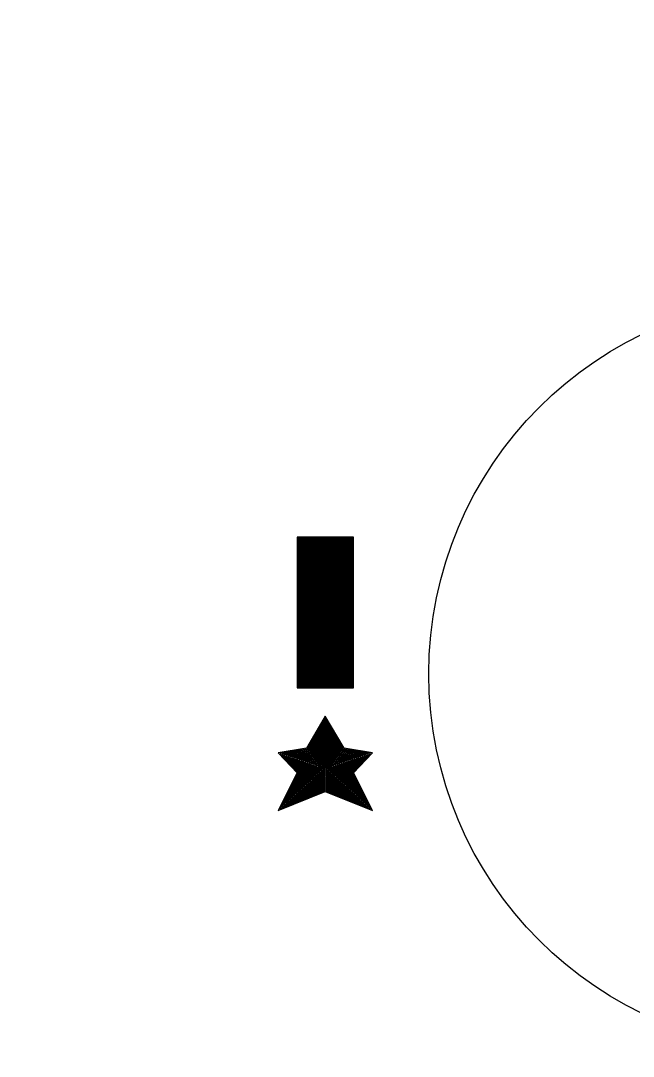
# Model space of a CAD drawing. Header units: millimetres. Extents: x 1127 to 14330, y -137 to 7568.
# Drawn here: x 10532.626 to 10534.252, y 4301.696 to 4304.444 of the extents above; entities that cross this region are included whole.
import ezdxf

# ---------------------------------------------------------------- set-up
doc = ezdxf.new("R2010")
doc.units = ezdxf.units.MM
doc.header["$LTSCALE"] = 0.01
doc.layers.add('0.05', color=8, linetype='Continuous', lineweight=5)

msp = doc.modelspace()

# ---------------------------------------------------------------- hatches: boundary and pattern name
at = {"layer": '0.05'}
h = msp.add_hatch(dxfattribs=at)
h.set_pattern_fill('_USER,_O', color=256, scale=20, double=1, pattern_type=0)
h.set_pattern_definition([(360, (10299.86, 4150.948), (5e-15, 20), []), (90, (10299.86, 4150.948), (-20, 6e-15), [])])
h.paths.add_polyline_path([(10642.3592, 4327.9484), (10608.6092, 4327.9484), (10564.7376, 4327.9484), (10564.7376, 4297.9484), (10544.4361, 4297.9484), (10544.4361, 4158.4484), (10597.3592, 4158.4484), (10597.3592, 4150.9484), (10637.3592, 4150.9484), (10637.3592, 4158.4484), (10642.3592, 4158.4484)])
edge = h.paths.add_edge_path(flags=16)
edge.add_arc((10571.2332, 4287.9757), 0.25, 165.0499, 259.9483, ccw=False)
edge.add_line((10570.9916, 4288.0402), (10571.0561, 4288.2817))
edge.add_line((10571.0561, 4288.2817), (10571.0561, 4288.5001))
edge.add_arc((10571.4548, 4290.4578), 1.9979, 178.1396, 258.4906, ccw=False)
edge.add_line((10569.4579, 4290.5227), (10569.9579, 4290.5227))
edge.add_line((10569.9579, 4290.5227), (10569.9579, 4291.0227))
edge.add_line((10569.9579, 4291.0227), (10569.4579, 4291.0227))
edge.add_line((10569.4579, 4291.0227), (10569.4579, 4324.0227))
edge.add_arc((10569.9579, 4324.0227), 0.5, 90, 180, ccw=False)
edge.add_line((10569.9579, 4324.5227), (10571.9579, 4324.5227))
edge.add_line((10571.9579, 4324.5227), (10571.9579, 4325.5227))
edge.add_arc((10572.9579, 4325.5227), 1, 90, 180, ccw=False)
edge.add_line((10572.9579, 4326.5227), (10600.9579, 4326.5227))
edge.add_arc((10600.9579, 4325.5227), 1, 0, 90, ccw=False)
edge.add_line((10601.9579, 4325.5227), (10601.9579, 4324.5227))
edge.add_line((10601.9579, 4324.5227), (10603.9579, 4324.5227))
edge.add_arc((10603.9579, 4324.0227), 0.5, 0, 90, ccw=False)
edge.add_line((10604.4579, 4324.0227), (10604.4579, 4291.0227))
edge.add_line((10604.4579, 4291.0227), (10603.9579, 4291.0227))
edge.add_line((10603.9579, 4291.0227), (10603.9579, 4290.5227))
edge.add_line((10603.9579, 4290.5227), (10604.4579, 4290.5227))
edge.add_arc((10602.4611, 4290.4578), 1.9979, -78.4906, 1.8604, ccw=False)
edge.add_line((10602.8597, 4288.5001), (10602.8597, 4288.2817))
edge.add_line((10602.8597, 4288.2817), (10602.9915, 4287.7881))
edge.add_arc((10586.9579, 4359.7127), 73.69, 257.644161, 282.567018, ccw=False)
h.paths.add_polyline_path([(10577.3592, 4161.4484), (10617.3592, 4161.4484), (10617.3592, 4159.9484), (10577.3592, 4159.9484)], flags=16)
edge = h.paths.add_edge_path(flags=16)
edge.add_line((10608.6055, 4290.9041), (10608.6626, 4291.1181))
edge.add_line((10608.6626, 4291.1181), (10608.6626, 4291.3115))
edge.add_arc((10609.0157, 4293.0455), 1.7696, 178.1396, 258.4906, ccw=False)
edge.add_line((10607.2471, 4293.1029), (10607.6899, 4293.1029))
edge.add_line((10607.6899, 4293.1029), (10607.6899, 4293.5458))
edge.add_line((10607.6899, 4293.5458), (10607.2471, 4293.5458))
edge.add_line((10607.2471, 4293.5458), (10607.2471, 4322.7743))
edge.add_arc((10607.6899, 4322.7743), 0.4429, 90, 180, ccw=False)
edge.add_line((10607.6899, 4323.2172), (10609.4613, 4323.2172))
edge.add_line((10609.4613, 4323.2172), (10609.4613, 4324.1029))
edge.add_arc((10610.3471, 4324.1029), 0.8857, 90, 180, ccw=False)
edge.add_line((10610.3471, 4324.9886), (10635.1471, 4324.9886))
edge.add_arc((10635.1471, 4324.1029), 0.8857, 0, 90, ccw=False)
edge.add_line((10636.0328, 4324.1029), (10636.0328, 4323.2172))
edge.add_line((10636.0328, 4323.2172), (10637.8042, 4323.2172))
edge.add_arc((10637.8042, 4322.7743), 0.4429, 0, 90, ccw=False)
edge.add_line((10638.2471, 4322.7743), (10638.2471, 4293.5458))
edge.add_line((10638.2471, 4293.5458), (10637.8042, 4293.5458))
edge.add_line((10637.8042, 4293.5458), (10637.8042, 4293.1029))
edge.add_line((10637.8042, 4293.1029), (10638.2471, 4293.1029))
edge.add_arc((10636.4784, 4293.0455), 1.7696, -78.4906, 1.8604, ccw=False)
edge.add_line((10636.8315, 4291.3115), (10636.8315, 4291.1181))
edge.add_line((10636.8315, 4291.1181), (10636.9482, 4290.6809))
edge.add_arc((10622.7471, 4354.3855), 65.2683, 257.644161, 282.567018, ccw=False)
edge.add_arc((10608.8194, 4290.847), 0.2214, 165.0499, 259.9483, ccw=False)
edge = h.paths.add_edge_path()
edge.add_line((10544.4361, 4297.9484), (10424.8592, 4297.9484))
edge.add_line((10424.8592, 4297.9484), (10424.8592, 4250.0703))
edge.add_line((10424.8592, 4250.0703), (10424.8592, 4215.0703))
edge.add_line((10424.8592, 4215.0703), (10424.8592, 4188.4484))
edge.add_line((10424.8592, 4188.4484), (10514.4361, 4188.4484))
edge.add_line((10514.4361, 4188.4484), (10519.4361, 4188.4484))
edge.add_arc((10519.4361, 4163.4484), 25, 0, 90, ccw=False)
edge.add_line((10544.4361, 4163.4484), (10544.4361, 4297.9484))
edge = h.paths.add_edge_path()
edge.add_line((10424.8592, 4250.0703), (10417.3592, 4250.0703))
edge.add_line((10417.3592, 4250.0703), (10417.3592, 4255.0703))
edge.add_line((10417.3592, 4255.0703), (10413.4086, 4255.0703))
edge.add_line((10413.4086, 4255.0703), (10383.4086, 4255.0703))
edge.add_line((10383.4086, 4255.0703), (10299.8592, 4255.0703))
edge.add_line((10299.8592, 4255.0703), (10299.8592, 4158.4484))
edge.add_line((10299.8592, 4158.4484), (10324.8592, 4158.4484))
edge.add_line((10324.8592, 4158.4484), (10324.8592, 4164.0577))
edge.add_line((10324.8592, 4164.0577), (10324.8592, 4171.8234))
edge.add_line((10324.8592, 4171.8234), (10301.5199, 4171.8234))
edge.add_line((10301.5199, 4171.8234), (10301.5199, 4204.3234))
edge.add_line((10301.5199, 4204.3234), (10324.8592, 4204.3234))
edge.add_line((10324.8592, 4204.3234), (10324.8592, 4229.6969))
edge.add_line((10324.8592, 4229.6969), (10348.006, 4229.6969))
edge.add_line((10348.006, 4229.6969), (10348.006, 4252.2042))
edge.add_arc((10349.006, 4252.2042), 1, 90, 180, ccw=False)
edge.add_line((10349.006, 4253.2042), (10378.006, 4253.2042))
edge.add_arc((10378.006, 4252.2042), 1, 0, 90, ccw=False)
edge.add_line((10379.006, 4252.2042), (10379.006, 4222.032))
edge.add_arc((10378.006, 4222.032), 1, -79.5354, 0, ccw=False)
edge.add_arc((10363.506, 4300.5375), 80.8333, 259.535377, 280.464623, ccw=False)
edge.add_arc((10349.006, 4222.032), 1, 180, 259.5354, ccw=False)
edge.add_line((10348.006, 4222.032), (10348.006, 4229.6969))
edge.add_line((10348.006, 4229.6969), (10324.8592, 4229.6969))
edge.add_line((10324.8592, 4229.6969), (10324.8592, 4204.3234))
edge.add_line((10324.8592, 4204.3234), (10327.1449, 4204.3234))
edge.add_arc((10327.1449, 4202.4484), 1.875, 0, 90, ccw=False)
edge.add_line((10329.0199, 4202.4484), (10329.0199, 4173.6984))
edge.add_arc((10327.1449, 4173.6984), 1.875, -90, 0, ccw=False)
edge.add_line((10327.1449, 4171.8234), (10324.8592, 4171.8234))
edge.add_line((10324.8592, 4171.8234), (10324.8592, 4158.4484))
edge.add_line((10324.8592, 4158.4484), (10372.3592, 4158.4484))
edge.add_line((10372.3592, 4158.4484), (10372.3592, 4150.4484))
edge.add_line((10372.3592, 4150.4484), (10412.3592, 4150.4484))
edge.add_line((10412.3592, 4150.4484), (10412.3592, 4158.4484))
edge.add_line((10412.3592, 4158.4484), (10417.3592, 4158.4484))
edge.add_line((10417.3592, 4158.4484), (10417.3592, 4215.0703))
edge.add_line((10417.3592, 4215.0703), (10424.8592, 4215.0703))
edge.add_line((10424.8592, 4215.0703), (10424.8592, 4250.0703))
h.paths.add_polyline_path([(10414.3592, 4232.5703), (10415.8592, 4232.5703), (10415.8592, 4197.5703), (10414.3592, 4197.5703)], flags=16)
h.paths.add_polyline_path([(10392.3592, 4161.4484), (10392.3592, 4159.9484), (10352.3592, 4159.9484), (10352.3592, 4161.4484)], flags=16)
edge = h.paths.add_edge_path()
edge.add_arc((10411.9086, 4264.0328), 28.5375, 90, 182.9376)
edge.add_line((10383.4086, 4262.5703), (10383.4086, 4255.0703))
edge.add_line((10383.4086, 4255.0703), (10413.4086, 4255.0703))
edge.add_line((10413.4086, 4255.0703), (10413.4086, 4256.0703))
edge.add_line((10413.4086, 4256.0703), (10413.4086, 4262.5703))
edge.add_line((10413.4086, 4262.5703), (10411.9086, 4262.5703))
edge.add_line((10411.9086, 4262.5703), (10411.9086, 4292.5703))
edge = h.paths.add_edge_path()
edge.add_line((10411.9086, 4292.5703), (10413.4086, 4292.5703))
edge.add_line((10413.4086, 4292.5703), (10413.4086, 4262.5703))
edge.add_line((10413.4086, 4262.5703), (10417.3592, 4262.5703))
edge.add_line((10417.3592, 4262.5703), (10417.3592, 4327.9484))
edge.add_line((10417.3592, 4327.9484), (10407.6092, 4327.9484))
edge.add_line((10407.6092, 4327.9484), (10407.6092, 4305.4484))
edge.add_line((10407.6092, 4305.4484), (10387.6092, 4305.4484))
edge.add_line((10387.6092, 4305.4484), (10387.6092, 4327.9484))
edge.add_line((10387.6092, 4327.9484), (10377.8983, 4327.9484))
edge.add_line((10377.8983, 4327.9484), (10377.8983, 4323.4361))
edge.add_line((10377.8983, 4323.4361), (10377.9123, 4323.2407))
edge.add_line((10377.9123, 4323.2407), (10378.0016, 4323.2407))
edge.add_line((10378.0016, 4323.2407), (10378.0016, 4321.9877))
edge.add_line((10378.0016, 4321.9877), (10377.8983, 4304.051))
edge.add_line((10377.8983, 4304.051), (10377.8611, 4303.0818))
edge.add_line((10377.8611, 4303.0818), (10377.712, 4302.1872))
edge.add_line((10377.712, 4302.1872), (10377.4883, 4301.2927))
edge.add_line((10377.4883, 4301.2927), (10376.9211, 4299.843))
edge.add_line((10376.9211, 4299.843), (10376.2955, 4298.8326))
edge.add_line((10376.2955, 4298.8326), (10375.7737, 4298.1244))
edge.add_line((10375.7737, 4298.1244), (10375.1773, 4297.4534))
edge.add_line((10375.1773, 4297.4534), (10374.5064, 4296.857))
edge.add_line((10374.5064, 4296.857), (10373.7982, 4296.3352))
edge.add_line((10373.7982, 4296.3352), (10373.0154, 4295.8506))
edge.add_line((10373.0154, 4295.8506), (10372.1954, 4295.4779))
edge.add_line((10372.1954, 4295.4779), (10371.3381, 4295.1424))
edge.add_line((10371.3381, 4295.1424), (10370.4405, 4294.8588))
edge.add_line((10370.4405, 4294.8588), (10369.6389, 4294.7348))
edge.add_line((10369.6389, 4294.7348), (10368.8953, 4294.7323))
edge.add_line((10368.8953, 4294.7323), (10368.1517, 4294.7348))
edge.add_line((10368.1517, 4294.7348), (10367.3502, 4294.8588))
edge.add_line((10367.3502, 4294.8588), (10366.4526, 4295.1424))
edge.add_line((10366.4526, 4295.1424), (10365.0029, 4295.7097))
edge.add_line((10365.0029, 4295.7097), (10363.9925, 4296.3352))
edge.add_line((10363.9925, 4296.3352), (10363.2842, 4296.857))
edge.add_line((10363.2842, 4296.857), (10362.6133, 4297.4534))
edge.add_line((10362.6133, 4297.4534), (10362.0169, 4298.1244))
edge.add_line((10362.0169, 4298.1244), (10361.4951, 4298.8326))
edge.add_line((10361.4951, 4298.8326), (10361.0105, 4299.6153))
edge.add_line((10361.0105, 4299.6153), (10360.6378, 4300.4354))
edge.add_line((10360.6378, 4300.4354), (10360.3023, 4301.2927))
edge.add_line((10360.3023, 4301.2927), (10360.0787, 4302.1872))
edge.add_line((10360.0787, 4302.1872), (10359.9296, 4303.0818))
edge.add_line((10359.9296, 4303.0818), (10359.8923, 4304.051))
edge.add_line((10359.8923, 4304.051), (10359.8923, 4327.9484))
edge.add_line((10359.8923, 4327.9484), (10346.3592, 4327.9484))
edge.add_line((10346.3592, 4327.9484), (10346.3592, 4262.5703))
edge.add_line((10346.3592, 4262.5703), (10347.3592, 4262.5703))
edge.add_line((10347.3592, 4262.5703), (10383.4086, 4262.5703))
edge.add_arc((10411.9086, 4264.0328), 28.5375, 90, 182.9376, ccw=False)
edge = h.paths.add_edge_path()
edge.add_line((10344.8592, 4327.9484), (10323.3592, 4327.9484))
edge.add_line((10323.3592, 4327.9484), (10323.3592, 4327.4484))
edge.add_line((10323.3592, 4327.4484), (10323.2141, 4320.1208))
edge.add_arc((10322.3592, 4315.4484), 4.75, -260.9153, 79.6315, ccw=False)
edge.add_line((10321.6092, 4320.1388), (10321.6092, 4327.4484))
edge.add_line((10321.6092, 4327.4484), (10321.3592, 4327.4484))
edge.add_line((10321.3592, 4327.4484), (10299.8592, 4327.9484))
edge.add_line((10299.8592, 4327.9484), (10299.8592, 4262.5703))
edge.add_line((10299.8592, 4262.5703), (10344.8592, 4262.5703))
edge.add_line((10344.8592, 4262.5703), (10344.8592, 4327.9484))

# ---------------------------------------------------------------- linework, layer by layer
at = {"layer": '0.05', "lineweight": 25}
for p, q in [((10533.3594, 4303.0738), (10533.3594, 4302.6738)), ((10533.5094, 4303.0738), (10533.3594, 4303.0738)), ((10533.3594, 4303.0738), (10533.3594, 4302.6738)), ((10533.5094, 4303.0738), (10533.3594, 4303.0738)), ((10533.3619, 4303.0713), (10533.3619, 4302.6763)), ((10533.5069, 4303.0713), (10533.3619, 4303.0713)), ((10533.3619, 4303.0713), (10533.3619, 4302.6763)), ((10533.5069, 4303.0713), (10533.3619, 4303.0713)), ((10533.3644, 4303.0688), (10533.3644, 4302.6788)), ((10533.5044, 4303.0688), (10533.3644, 4303.0688)), ((10533.3644, 4303.0688), (10533.3644, 4302.6788)), ((10533.5044, 4303.0688), (10533.3644, 4303.0688)), ((10533.3669, 4303.0663), (10533.3669, 4302.6813)), ((10533.5019, 4303.0663), (10533.3669, 4303.0663)), ((10533.3669, 4303.0663), (10533.3669, 4302.6813)), ((10533.5019, 4303.0663), (10533.3669, 4303.0663)), ((10533.3694, 4303.0638), (10533.3694, 4302.6838)), ((10533.4994, 4303.0638), (10533.3694, 4303.0638)), ((10533.3694, 4303.0638), (10533.3694, 4302.6838)), ((10533.4994, 4303.0638), (10533.3694, 4303.0638)), ((10533.3719, 4303.0613), (10533.3719, 4302.6863)), ((10533.4969, 4303.0613), (10533.3719, 4303.0613)), ((10533.3719, 4303.0613), (10533.3719, 4302.6863)), ((10533.4969, 4303.0613), (10533.3719, 4303.0613)), ((10533.3744, 4303.0588), (10533.3744, 4302.6888)), ((10533.4944, 4303.0588), (10533.3744, 4303.0588)), ((10533.3744, 4303.0588), (10533.3744, 4302.6888)), ((10533.4944, 4303.0588), (10533.3744, 4303.0588)), ((10533.3769, 4303.0563), (10533.3769, 4302.6913)), ((10533.4919, 4303.0563), (10533.3769, 4303.0563)), ((10533.3769, 4303.0563), (10533.3769, 4302.6913)), ((10533.4919, 4303.0563), (10533.3769, 4303.0563)), ((10533.3794, 4303.0538), (10533.3794, 4302.6938)), ((10533.4894, 4303.0538), (10533.3794, 4303.0538)), ((10533.3794, 4303.0538), (10533.3794, 4302.6938)), ((10533.4894, 4303.0538), (10533.3794, 4303.0538)), ((10533.3819, 4303.0513), (10533.3819, 4302.6963)), ((10533.4869, 4303.0513), (10533.3819, 4303.0513)), ((10533.3819, 4303.0513), (10533.3819, 4302.6963)), ((10533.4869, 4303.0513), (10533.3819, 4303.0513)), ((10533.3844, 4303.0488), (10533.3844, 4302.6988)), ((10533.4844, 4303.0488), (10533.3844, 4303.0488)), ((10533.3844, 4303.0488), (10533.3844, 4302.6988)), ((10533.4844, 4303.0488), (10533.3844, 4303.0488)), ((10533.4844, 4302.6988), (10533.4844, 4303.0488)), ((10533.4844, 4302.6988), (10533.4844, 4303.0488)), ((10533.4869, 4302.6963), (10533.4869, 4303.0513)), ((10533.4869, 4302.6963), (10533.4869, 4303.0513)), ((10533.4894, 4302.6938), (10533.4894, 4303.0538)), ((10533.4894, 4302.6938), (10533.4894, 4303.0538)), ((10533.4919, 4302.6913), (10533.4919, 4303.0563)), ((10533.4919, 4302.6913), (10533.4919, 4303.0563)), ((10533.4944, 4302.6888), (10533.4944, 4303.0588)), ((10533.4944, 4302.6888), (10533.4944, 4303.0588)), ((10533.4969, 4302.6863), (10533.4969, 4303.0613)), ((10533.4969, 4302.6863), (10533.4969, 4303.0613)), ((10533.4994, 4302.6838), (10533.4994, 4303.0638)), ((10533.4994, 4302.6838), (10533.4994, 4303.0638)), ((10533.5019, 4302.6813), (10533.5019, 4303.0663)), ((10533.5019, 4302.6813), (10533.5019, 4303.0663)), ((10533.5044, 4302.6788), (10533.5044, 4303.0688)), ((10533.5044, 4302.6788), (10533.5044, 4303.0688)), ((10533.5069, 4302.6763), (10533.5069, 4303.0713)), ((10533.5069, 4302.6763), (10533.5069, 4303.0713)), ((10533.5094, 4302.6738), (10533.5094, 4303.0738)), ((10533.5094, 4302.6738), (10533.5094, 4303.0738)), ((10533.3869, 4303.0463), (10533.3869, 4302.7013)), ((10533.4819, 4303.0463), (10533.3869, 4303.0463)), ((10533.3869, 4303.0463), (10533.3869, 4302.7013)), ((10533.4819, 4303.0463), (10533.3869, 4303.0463)), ((10533.3894, 4303.0438), (10533.3894, 4302.7038)), ((10533.4794, 4303.0438), (10533.3894, 4303.0438)), ((10533.3894, 4303.0438), (10533.3894, 4302.7038)), ((10533.4794, 4303.0438), (10533.3894, 4303.0438)), ((10533.3919, 4303.0413), (10533.3919, 4302.7063)), ((10533.4769, 4303.0413), (10533.3919, 4303.0413)), ((10533.3919, 4303.0413), (10533.3919, 4302.7063)), ((10533.4769, 4303.0413), (10533.3919, 4303.0413)), ((10533.3944, 4303.0388), (10533.3944, 4302.7088)), ((10533.4744, 4303.0388), (10533.3944, 4303.0388)), ((10533.3944, 4303.0388), (10533.3944, 4302.7088)), ((10533.4744, 4303.0388), (10533.3944, 4303.0388)), ((10533.3969, 4303.0363), (10533.3969, 4302.7113)), ((10533.4719, 4303.0363), (10533.3969, 4303.0363)), ((10533.3969, 4303.0363), (10533.3969, 4302.7113)), ((10533.4719, 4303.0363), (10533.3969, 4303.0363)), ((10533.3994, 4303.0338), (10533.3994, 4302.7138)), ((10533.4694, 4303.0338), (10533.3994, 4303.0338)), ((10533.3994, 4303.0338), (10533.3994, 4302.7138)), ((10533.4694, 4303.0338), (10533.3994, 4303.0338)), ((10533.4019, 4303.0313), (10533.4019, 4302.7163)), ((10533.4669, 4303.0313), (10533.4019, 4303.0313)), ((10533.4019, 4303.0313), (10533.4019, 4302.7163)), ((10533.4669, 4303.0313), (10533.4019, 4303.0313)), ((10533.4044, 4303.0288), (10533.4044, 4302.7188)), ((10533.4644, 4303.0288), (10533.4044, 4303.0288)), ((10533.4044, 4303.0288), (10533.4044, 4302.7188)), ((10533.4644, 4303.0288), (10533.4044, 4303.0288)), ((10533.4069, 4303.0263), (10533.4069, 4302.7213)), ((10533.4619, 4303.0263), (10533.4069, 4303.0263)), ((10533.4069, 4303.0263), (10533.4069, 4302.7213)), ((10533.4619, 4303.0263), (10533.4069, 4303.0263)), ((10533.4094, 4303.0238), (10533.4094, 4302.7238)), ((10533.4594, 4303.0238), (10533.4094, 4303.0238)), ((10533.4094, 4303.0238), (10533.4094, 4302.7238)), ((10533.4594, 4303.0238), (10533.4094, 4303.0238)), ((10533.4119, 4303.0213), (10533.4119, 4302.7263)), ((10533.4569, 4303.0213), (10533.4119, 4303.0213)), ((10533.4119, 4303.0213), (10533.4119, 4302.7263)), ((10533.4569, 4303.0213), (10533.4119, 4303.0213)), ((10533.4569, 4302.7263), (10533.4569, 4303.0213)), ((10533.4569, 4302.7263), (10533.4569, 4303.0213)), ((10533.4594, 4302.7238), (10533.4594, 4303.0238)), ((10533.4594, 4302.7238), (10533.4594, 4303.0238)), ((10533.4619, 4302.7213), (10533.4619, 4303.0263)), ((10533.4619, 4302.7213), (10533.4619, 4303.0263)), ((10533.4644, 4302.7188), (10533.4644, 4303.0288)), ((10533.4644, 4302.7188), (10533.4644, 4303.0288)), ((10533.4669, 4302.7163), (10533.4669, 4303.0313)), ((10533.4669, 4302.7163), (10533.4669, 4303.0313)), ((10533.4694, 4302.7138), (10533.4694, 4303.0338)), ((10533.4694, 4302.7138), (10533.4694, 4303.0338)), ((10533.4719, 4302.7113), (10533.4719, 4303.0363)), ((10533.4719, 4302.7113), (10533.4719, 4303.0363)), ((10533.4744, 4302.7088), (10533.4744, 4303.0388)), ((10533.4744, 4302.7088), (10533.4744, 4303.0388)), ((10533.4769, 4302.7063), (10533.4769, 4303.0413)), ((10533.4769, 4302.7063), (10533.4769, 4303.0413)), ((10533.4794, 4302.7038), (10533.4794, 4303.0438)), ((10533.4794, 4302.7038), (10533.4794, 4303.0438)), ((10533.4819, 4302.7013), (10533.4819, 4303.0463)), ((10533.4819, 4302.7013), (10533.4819, 4303.0463)), ((10533.4144, 4303.0188), (10533.4144, 4302.7288)), ((10533.4544, 4303.0188), (10533.4144, 4303.0188)), ((10533.4144, 4303.0188), (10533.4144, 4302.7288)), ((10533.4544, 4303.0188), (10533.4144, 4303.0188)), ((10533.4169, 4303.0163), (10533.4169, 4302.7313)), ((10533.4519, 4303.0163), (10533.4169, 4303.0163)), ((10533.4169, 4303.0163), (10533.4169, 4302.7313)), ((10533.4519, 4303.0163), (10533.4169, 4303.0163)), ((10533.4194, 4303.0138), (10533.4194, 4302.7338)), ((10533.4494, 4303.0138), (10533.4194, 4303.0138)), ((10533.4194, 4303.0138), (10533.4194, 4302.7338)), ((10533.4494, 4303.0138), (10533.4194, 4303.0138)), ((10533.4219, 4303.0113), (10533.4219, 4302.7363)), ((10533.4469, 4303.0113), (10533.4219, 4303.0113)), ((10533.4219, 4303.0113), (10533.4219, 4302.7363)), ((10533.4469, 4303.0113), (10533.4219, 4303.0113)), ((10533.4244, 4303.0088), (10533.4244, 4302.7388)), ((10533.4444, 4303.0088), (10533.4244, 4303.0088)), ((10533.4244, 4303.0088), (10533.4244, 4302.7388)), ((10533.4444, 4303.0088), (10533.4244, 4303.0088)), ((10533.4269, 4303.0063), (10533.4269, 4302.7413)), ((10533.4419, 4303.0063), (10533.4269, 4303.0063)), ((10533.4269, 4303.0063), (10533.4269, 4302.7413)), ((10533.4419, 4303.0063), (10533.4269, 4303.0063)), ((10533.4294, 4303.0038), (10533.4294, 4302.7438)), ((10533.4394, 4303.0038), (10533.4294, 4303.0038)), ((10533.4294, 4303.0038), (10533.4294, 4302.7438)), ((10533.4394, 4303.0038), (10533.4294, 4303.0038)), ((10533.4319, 4303.0013), (10533.4319, 4302.7463)), ((10533.4369, 4303.0013), (10533.4319, 4303.0013)), ((10533.4319, 4303.0013), (10533.4319, 4302.7463)), ((10533.4369, 4303.0013), (10533.4319, 4303.0013)), ((10533.4344, 4302.9988), (10533.4344, 4302.7488)), ((10533.4344, 4302.9988), (10533.4344, 4302.7488)), ((10533.4369, 4302.7463), (10533.4369, 4303.0013)), ((10533.4369, 4302.7463), (10533.4369, 4303.0013)), ((10533.4394, 4302.7438), (10533.4394, 4303.0038)), ((10533.4394, 4302.7438), (10533.4394, 4303.0038)), ((10533.4419, 4302.7413), (10533.4419, 4303.0063)), ((10533.4419, 4302.7413), (10533.4419, 4303.0063)), ((10533.4444, 4302.7388), (10533.4444, 4303.0088)), ((10533.4444, 4302.7388), (10533.4444, 4303.0088)), ((10533.4469, 4302.7363), (10533.4469, 4303.0113)), ((10533.4469, 4302.7363), (10533.4469, 4303.0113)), ((10533.4494, 4302.7338), (10533.4494, 4303.0138)), ((10533.4494, 4302.7338), (10533.4494, 4303.0138)), ((10533.4519, 4302.7313), (10533.4519, 4303.0163)), ((10533.4519, 4302.7313), (10533.4519, 4303.0163)), ((10533.4544, 4302.7288), (10533.4544, 4303.0188)), ((10533.4544, 4302.7288), (10533.4544, 4303.0188)), ((10533.4319, 4302.7463), (10533.4369, 4302.7463)), ((10533.4319, 4302.7463), (10533.4369, 4302.7463)), ((10533.4044, 4302.7188), (10533.4644, 4302.7188)), ((10533.4044, 4302.7188), (10533.4644, 4302.7188)), ((10533.4069, 4302.7213), (10533.4619, 4302.7213)), ((10533.4069, 4302.7213), (10533.4619, 4302.7213)), ((10533.4094, 4302.7238), (10533.4594, 4302.7238)), ((10533.4094, 4302.7238), (10533.4594, 4302.7238)), ((10533.4119, 4302.7263), (10533.4569, 4302.7263)), ((10533.4119, 4302.7263), (10533.4569, 4302.7263)), ((10533.4144, 4302.7288), (10533.4544, 4302.7288)), ((10533.4144, 4302.7288), (10533.4544, 4302.7288)), ((10533.4169, 4302.7313), (10533.4519, 4302.7313)), ((10533.4169, 4302.7313), (10533.4519, 4302.7313)), ((10533.4194, 4302.7338), (10533.4494, 4302.7338)), ((10533.4194, 4302.7338), (10533.4494, 4302.7338)), ((10533.4219, 4302.7363), (10533.4469, 4302.7363)), ((10533.4219, 4302.7363), (10533.4469, 4302.7363)), ((10533.4244, 4302.7388), (10533.4444, 4302.7388)), ((10533.4244, 4302.7388), (10533.4444, 4302.7388)), ((10533.4269, 4302.7413), (10533.4419, 4302.7413)), ((10533.4269, 4302.7413), (10533.4419, 4302.7413)), ((10533.4294, 4302.7438), (10533.4394, 4302.7438)), ((10533.4294, 4302.7438), (10533.4394, 4302.7438)), ((10533.3769, 4302.6913), (10533.4919, 4302.6913)), ((10533.3769, 4302.6913), (10533.4919, 4302.6913)), ((10533.3794, 4302.6938), (10533.4894, 4302.6938)), ((10533.3794, 4302.6938), (10533.4894, 4302.6938)), ((10533.3819, 4302.6963), (10533.4869, 4302.6963)), ((10533.3819, 4302.6963), (10533.4869, 4302.6963)), ((10533.3844, 4302.6988), (10533.4844, 4302.6988)), ((10533.3844, 4302.6988), (10533.4844, 4302.6988)), ((10533.3869, 4302.7013), (10533.4819, 4302.7013)), ((10533.3869, 4302.7013), (10533.4819, 4302.7013)), ((10533.3894, 4302.7038), (10533.4794, 4302.7038)), ((10533.3894, 4302.7038), (10533.4794, 4302.7038)), ((10533.3919, 4302.7063), (10533.4769, 4302.7063)), ((10533.3919, 4302.7063), (10533.4769, 4302.7063)), ((10533.3944, 4302.7088), (10533.4744, 4302.7088)), ((10533.3944, 4302.7088), (10533.4744, 4302.7088)), ((10533.3969, 4302.7113), (10533.4719, 4302.7113)), ((10533.3969, 4302.7113), (10533.4719, 4302.7113)), ((10533.3994, 4302.7138), (10533.4694, 4302.7138)), ((10533.3994, 4302.7138), (10533.4694, 4302.7138)), ((10533.4019, 4302.7163), (10533.4669, 4302.7163)), ((10533.4019, 4302.7163), (10533.4669, 4302.7163)), ((10533.3594, 4302.6738), (10533.5094, 4302.6738)), ((10533.3594, 4302.6738), (10533.5094, 4302.6738)), ((10533.3619, 4302.6763), (10533.5069, 4302.6763)), ((10533.3619, 4302.6763), (10533.5069, 4302.6763)), ((10533.3644, 4302.6788), (10533.5044, 4302.6788)), ((10533.3644, 4302.6788), (10533.5044, 4302.6788)), ((10533.3669, 4302.6813), (10533.5019, 4302.6813)), ((10533.3669, 4302.6813), (10533.5019, 4302.6813)), ((10533.3694, 4302.6838), (10533.4994, 4302.6838)), ((10533.3694, 4302.6838), (10533.4994, 4302.6838)), ((10533.3719, 4302.6863), (10533.4969, 4302.6863)), ((10533.3719, 4302.6863), (10533.4969, 4302.6863)), ((10533.3744, 4302.6888), (10533.4944, 4302.6888)), ((10533.3744, 4302.6888), (10533.4944, 4302.6888)), ((10533.4344, 4302.5988), (10533.3844, 4302.5138)), ((10533.4344, 4302.5988), (10533.3844, 4302.5138)), ((10533.4344, 4302.5939), (10533.3859, 4302.5115)), ((10533.4344, 4302.5939), (10533.3859, 4302.5115)), ((10533.4344, 4302.5889), (10533.3875, 4302.5092)), ((10533.4344, 4302.5889), (10533.3875, 4302.5092)), ((10533.4344, 4302.584), (10533.389, 4302.507)), ((10533.4344, 4302.584), (10533.389, 4302.507)), ((10533.4844, 4302.5138), (10533.4344, 4302.5988)), ((10533.4844, 4302.5138), (10533.4344, 4302.5988)), ((10533.4828, 4302.5115), (10533.4344, 4302.5939)), ((10533.4828, 4302.5115), (10533.4344, 4302.5939)), ((10533.4812, 4302.5092), (10533.4344, 4302.5889)), ((10533.4812, 4302.5092), (10533.4344, 4302.5889)), ((10533.4797, 4302.507), (10533.4344, 4302.584)), ((10533.4797, 4302.507), (10533.4344, 4302.584)), ((10533.4344, 4302.5791), (10533.3906, 4302.5047)), ((10533.4344, 4302.5791), (10533.3906, 4302.5047)), ((10533.4344, 4302.5742), (10533.3922, 4302.5024)), ((10533.4344, 4302.5742), (10533.3922, 4302.5024)), ((10533.4344, 4302.5692), (10533.3937, 4302.5001)), ((10533.4344, 4302.5692), (10533.3937, 4302.5001)), ((10533.4344, 4302.5643), (10533.3953, 4302.4979)), ((10533.4344, 4302.5643), (10533.3953, 4302.4979)), ((10533.4344, 4302.5594), (10533.3968, 4302.4956)), ((10533.4344, 4302.5594), (10533.3968, 4302.4956)), ((10533.4344, 4302.5544), (10533.3984, 4302.4933)), ((10533.4344, 4302.5544), (10533.3984, 4302.4933)), ((10533.4781, 4302.5047), (10533.4344, 4302.5791)), ((10533.4781, 4302.5047), (10533.4344, 4302.5791)), ((10533.4766, 4302.5024), (10533.4344, 4302.5742)), ((10533.4766, 4302.5024), (10533.4344, 4302.5742)), ((10533.475, 4302.5001), (10533.4344, 4302.5692)), ((10533.475, 4302.5001), (10533.4344, 4302.5692)), ((10533.4734, 4302.4979), (10533.4344, 4302.5643)), ((10533.4734, 4302.4979), (10533.4344, 4302.5643)), ((10533.4719, 4302.4956), (10533.4344, 4302.5594)), ((10533.4719, 4302.4956), (10533.4344, 4302.5594)), ((10533.4703, 4302.4933), (10533.4344, 4302.5544)), ((10533.4703, 4302.4933), (10533.4344, 4302.5544)), ((10533.4344, 4302.5495), (10533.4, 4302.491)), ((10533.4344, 4302.5495), (10533.4, 4302.491)), ((10533.4344, 4302.5446), (10533.4015, 4302.4887)), ((10533.4344, 4302.5446), (10533.4015, 4302.4887)), ((10533.4344, 4302.5396), (10533.4031, 4302.4865)), ((10533.4344, 4302.5396), (10533.4031, 4302.4865)), ((10533.4344, 4302.5347), (10533.4046, 4302.4842)), ((10533.4344, 4302.5347), (10533.4046, 4302.4842)), ((10533.4344, 4302.5298), (10533.4062, 4302.4819)), ((10533.4344, 4302.5298), (10533.4062, 4302.4819)), ((10533.4688, 4302.491), (10533.4344, 4302.5495)), ((10533.4688, 4302.491), (10533.4344, 4302.5495)), ((10533.4672, 4302.4887), (10533.4344, 4302.5446)), ((10533.4672, 4302.4887), (10533.4344, 4302.5446)), ((10533.4656, 4302.4865), (10533.4344, 4302.5396)), ((10533.4656, 4302.4865), (10533.4344, 4302.5396)), ((10533.4641, 4302.4842), (10533.4344, 4302.5347)), ((10533.4641, 4302.4842), (10533.4344, 4302.5347)), ((10533.4625, 4302.4819), (10533.4344, 4302.5298)), ((10533.4625, 4302.4819), (10533.4344, 4302.5298)), ((10533.3844, 4302.5138), (10533.3094, 4302.5016)), ((10533.3844, 4302.5138), (10533.3094, 4302.5016)), ((10533.3094, 4302.5016), (10533.3594, 4302.4488)), ((10533.3094, 4302.5016), (10533.3594, 4302.4488)), ((10533.3859, 4302.5115), (10533.3144, 4302.4998)), ((10533.3859, 4302.5115), (10533.3144, 4302.4998)), ((10533.3144, 4302.4998), (10533.3624, 4302.4493)), ((10533.3144, 4302.4998), (10533.3624, 4302.4493)), ((10533.3875, 4302.5092), (10533.3195, 4302.4981)), ((10533.3875, 4302.5092), (10533.3195, 4302.4981)), ((10533.389, 4302.507), (10533.3245, 4302.4964)), ((10533.389, 4302.507), (10533.3245, 4302.4964)), ((10533.3906, 4302.5047), (10533.3296, 4302.4947)), ((10533.3906, 4302.5047), (10533.3296, 4302.4947)), ((10533.3922, 4302.5024), (10533.3347, 4302.493)), ((10533.3922, 4302.5024), (10533.3347, 4302.493)), ((10533.3937, 4302.5001), (10533.3397, 4302.4913)), ((10533.3937, 4302.5001), (10533.3397, 4302.4913)), ((10533.4344, 4302.5248), (10533.4078, 4302.4796)), ((10533.4344, 4302.5248), (10533.4078, 4302.4796)), ((10533.4344, 4302.5199), (10533.4093, 4302.4774)), ((10533.4344, 4302.5199), (10533.4093, 4302.4774)), ((10533.4344, 4302.515), (10533.4109, 4302.4751)), ((10533.4344, 4302.515), (10533.4109, 4302.4751)), ((10533.4344, 4302.5101), (10533.4124, 4302.4728)), ((10533.4344, 4302.5101), (10533.4124, 4302.4728)), ((10533.4344, 4302.5051), (10533.414, 4302.4705)), ((10533.4344, 4302.5051), (10533.414, 4302.4705)), ((10533.4344, 4302.5002), (10533.4156, 4302.4682)), ((10533.4344, 4302.5002), (10533.4156, 4302.4682)), ((10533.461, 4302.4796), (10533.4344, 4302.5248)), ((10533.461, 4302.4796), (10533.4344, 4302.5248)), ((10533.4594, 4302.4774), (10533.4344, 4302.5199)), ((10533.4594, 4302.4774), (10533.4344, 4302.5199)), ((10533.4578, 4302.4751), (10533.4344, 4302.515)), ((10533.4578, 4302.4751), (10533.4344, 4302.515)), ((10533.4563, 4302.4728), (10533.4344, 4302.5101)), ((10533.4563, 4302.4728), (10533.4344, 4302.5101)), ((10533.4547, 4302.4705), (10533.4344, 4302.5051)), ((10533.4547, 4302.4705), (10533.4344, 4302.5051)), ((10533.4532, 4302.4682), (10533.4344, 4302.5002)), ((10533.4532, 4302.4682), (10533.4344, 4302.5002)), ((10533.529, 4302.4913), (10533.475, 4302.5001)), ((10533.529, 4302.4913), (10533.475, 4302.5001)), ((10533.534, 4302.493), (10533.4766, 4302.5024)), ((10533.534, 4302.493), (10533.4766, 4302.5024)), ((10533.5391, 4302.4947), (10533.4781, 4302.5047)), ((10533.5391, 4302.4947), (10533.4781, 4302.5047)), ((10533.5442, 4302.4964), (10533.4797, 4302.507)), ((10533.5442, 4302.4964), (10533.4797, 4302.507)), ((10533.5492, 4302.4981), (10533.4812, 4302.5092)), ((10533.5492, 4302.4981), (10533.4812, 4302.5092)), ((10533.5543, 4302.4998), (10533.4828, 4302.5115)), ((10533.5543, 4302.4998), (10533.4828, 4302.5115)), ((10533.5594, 4302.5016), (10533.4844, 4302.5138)), ((10533.5594, 4302.5016), (10533.4844, 4302.5138)), ((10533.5063, 4302.4493), (10533.5543, 4302.4998)), ((10533.5063, 4302.4493), (10533.5543, 4302.4998)), ((10533.5094, 4302.4488), (10533.5594, 4302.5016)), ((10533.5094, 4302.4488), (10533.5594, 4302.5016)), ((10533.3195, 4302.4981), (10533.3654, 4302.4497)), ((10533.3195, 4302.4981), (10533.3654, 4302.4497)), ((10533.3245, 4302.4964), (10533.3684, 4302.4502)), ((10533.3245, 4302.4964), (10533.3684, 4302.4502)), ((10533.3296, 4302.4947), (10533.3714, 4302.4506)), ((10533.3296, 4302.4947), (10533.3714, 4302.4506)), ((10533.3347, 4302.493), (10533.3745, 4302.451)), ((10533.3347, 4302.493), (10533.3745, 4302.451)), ((10533.3397, 4302.4913), (10533.3775, 4302.4515)), ((10533.3397, 4302.4913), (10533.3775, 4302.4515)), ((10533.3953, 4302.4979), (10533.3448, 4302.4896)), ((10533.3953, 4302.4979), (10533.3448, 4302.4896)), ((10533.3448, 4302.4896), (10533.3805, 4302.4519)), ((10533.3448, 4302.4896), (10533.3805, 4302.4519)), ((10533.3968, 4302.4956), (10533.3499, 4302.4879)), ((10533.3968, 4302.4956), (10533.3499, 4302.4879)), ((10533.3499, 4302.4879), (10533.3835, 4302.4524)), ((10533.3499, 4302.4879), (10533.3835, 4302.4524)), ((10533.3984, 4302.4933), (10533.3549, 4302.4862)), ((10533.3984, 4302.4933), (10533.3549, 4302.4862)), ((10533.3549, 4302.4862), (10533.3865, 4302.4528)), ((10533.3549, 4302.4862), (10533.3865, 4302.4528)), ((10533.4, 4302.491), (10533.36, 4302.4845)), ((10533.4, 4302.491), (10533.36, 4302.4845)), ((10533.36, 4302.4845), (10533.3896, 4302.4533)), ((10533.36, 4302.4845), (10533.3896, 4302.4533)), ((10533.4015, 4302.4887), (10533.365, 4302.4828)), ((10533.4015, 4302.4887), (10533.365, 4302.4828)), ((10533.365, 4302.4828), (10533.3926, 4302.4537)), ((10533.365, 4302.4828), (10533.3926, 4302.4537)), ((10533.4031, 4302.4865), (10533.3701, 4302.4811)), ((10533.4031, 4302.4865), (10533.3701, 4302.4811)), ((10533.3701, 4302.4811), (10533.3956, 4302.4542)), ((10533.3701, 4302.4811), (10533.3956, 4302.4542)), ((10533.4046, 4302.4842), (10533.3752, 4302.4794)), ((10533.4046, 4302.4842), (10533.3752, 4302.4794)), ((10533.3752, 4302.4794), (10533.3986, 4302.4546)), ((10533.3752, 4302.4794), (10533.3986, 4302.4546)), ((10533.4062, 4302.4819), (10533.3802, 4302.4777)), ((10533.4062, 4302.4819), (10533.3802, 4302.4777)), ((10533.3802, 4302.4777), (10533.4016, 4302.4551)), ((10533.3802, 4302.4777), (10533.4016, 4302.4551)), ((10533.4078, 4302.4796), (10533.3853, 4302.476)), ((10533.4078, 4302.4796), (10533.3853, 4302.476)), ((10533.3853, 4302.476), (10533.4047, 4302.4555)), ((10533.3853, 4302.476), (10533.4047, 4302.4555)), ((10533.4093, 4302.4774), (10533.3904, 4302.4743)), ((10533.4093, 4302.4774), (10533.3904, 4302.4743)), ((10533.3904, 4302.4743), (10533.4077, 4302.456)), ((10533.3904, 4302.4743), (10533.4077, 4302.456)), ((10533.4109, 4302.4751), (10533.3954, 4302.4725)), ((10533.4109, 4302.4751), (10533.3954, 4302.4725)), ((10533.3954, 4302.4725), (10533.4107, 4302.4564)), ((10533.3954, 4302.4725), (10533.4107, 4302.4564)), ((10533.4124, 4302.4728), (10533.4005, 4302.4708)), ((10533.4124, 4302.4728), (10533.4005, 4302.4708)), ((10533.4005, 4302.4708), (10533.4137, 4302.4569)), ((10533.4005, 4302.4708), (10533.4137, 4302.4569)), ((10533.4344, 4302.4953), (10533.4171, 4302.466)), ((10533.4344, 4302.4953), (10533.4171, 4302.466)), ((10533.4344, 4302.4903), (10533.4187, 4302.4637)), ((10533.4344, 4302.4903), (10533.4187, 4302.4637)), ((10533.4344, 4302.4854), (10533.4235, 4302.467)), ((10533.4344, 4302.4854), (10533.4235, 4302.467)), ((10533.4344, 4302.4805), (10533.4251, 4302.4647)), ((10533.4344, 4302.4805), (10533.4251, 4302.4647)), ((10533.4344, 4302.4755), (10533.43, 4302.4681)), ((10533.4344, 4302.4755), (10533.43, 4302.4681)), ((10533.4516, 4302.466), (10533.4344, 4302.4953)), ((10533.4516, 4302.466), (10533.4344, 4302.4953)), ((10533.45, 4302.4637), (10533.4344, 4302.4903)), ((10533.45, 4302.4637), (10533.4344, 4302.4903)), ((10533.4452, 4302.467), (10533.4344, 4302.4854)), ((10533.4452, 4302.467), (10533.4344, 4302.4854)), ((10533.4436, 4302.4647), (10533.4344, 4302.4805)), ((10533.4436, 4302.4647), (10533.4344, 4302.4805)), ((10533.4388, 4302.4681), (10533.4344, 4302.4755)), ((10533.4388, 4302.4681), (10533.4344, 4302.4755)), ((10533.455, 4302.4569), (10533.4682, 4302.4708)), ((10533.455, 4302.4569), (10533.4682, 4302.4708)), ((10533.4682, 4302.4708), (10533.4563, 4302.4728)), ((10533.4682, 4302.4708), (10533.4563, 4302.4728)), ((10533.4733, 4302.4725), (10533.4578, 4302.4751)), ((10533.4733, 4302.4725), (10533.4578, 4302.4751)), ((10533.458, 4302.4564), (10533.4733, 4302.4725)), ((10533.458, 4302.4564), (10533.4733, 4302.4725)), ((10533.4784, 4302.4743), (10533.4594, 4302.4774)), ((10533.4784, 4302.4743), (10533.4594, 4302.4774)), ((10533.4834, 4302.476), (10533.461, 4302.4796)), ((10533.4834, 4302.476), (10533.461, 4302.4796)), ((10533.461, 4302.456), (10533.4784, 4302.4743)), ((10533.461, 4302.456), (10533.4784, 4302.4743)), ((10533.4885, 4302.4777), (10533.4625, 4302.4819)), ((10533.4885, 4302.4777), (10533.4625, 4302.4819)), ((10533.4936, 4302.4794), (10533.4641, 4302.4842)), ((10533.4936, 4302.4794), (10533.4641, 4302.4842)), ((10533.4641, 4302.4555), (10533.4834, 4302.476)), ((10533.4641, 4302.4555), (10533.4834, 4302.476)), ((10533.4986, 4302.4811), (10533.4656, 4302.4865)), ((10533.4986, 4302.4811), (10533.4656, 4302.4865)), ((10533.4671, 4302.4551), (10533.4885, 4302.4777)), ((10533.4671, 4302.4551), (10533.4885, 4302.4777)), ((10533.5037, 4302.4828), (10533.4672, 4302.4887)), ((10533.5037, 4302.4828), (10533.4672, 4302.4887)), ((10533.5087, 4302.4845), (10533.4688, 4302.491)), ((10533.5087, 4302.4845), (10533.4688, 4302.491)), ((10533.4701, 4302.4546), (10533.4936, 4302.4794)), ((10533.4701, 4302.4546), (10533.4936, 4302.4794)), ((10533.5138, 4302.4862), (10533.4703, 4302.4933)), ((10533.5138, 4302.4862), (10533.4703, 4302.4933)), ((10533.5189, 4302.4879), (10533.4719, 4302.4956)), ((10533.5189, 4302.4879), (10533.4719, 4302.4956)), ((10533.4731, 4302.4542), (10533.4986, 4302.4811)), ((10533.4731, 4302.4542), (10533.4986, 4302.4811)), ((10533.5239, 4302.4896), (10533.4734, 4302.4979)), ((10533.5239, 4302.4896), (10533.4734, 4302.4979)), ((10533.4761, 4302.4537), (10533.5037, 4302.4828)), ((10533.4761, 4302.4537), (10533.5037, 4302.4828)), ((10533.4792, 4302.4533), (10533.5087, 4302.4845)), ((10533.4792, 4302.4533), (10533.5087, 4302.4845)), ((10533.4822, 4302.4528), (10533.5138, 4302.4862)), ((10533.4822, 4302.4528), (10533.5138, 4302.4862)), ((10533.4852, 4302.4524), (10533.5189, 4302.4879)), ((10533.4852, 4302.4524), (10533.5189, 4302.4879)), ((10533.4882, 4302.4519), (10533.5239, 4302.4896)), ((10533.4882, 4302.4519), (10533.5239, 4302.4896)), ((10533.4912, 4302.4515), (10533.529, 4302.4913)), ((10533.4912, 4302.4515), (10533.529, 4302.4913)), ((10533.4943, 4302.451), (10533.534, 4302.493)), ((10533.4943, 4302.451), (10533.534, 4302.493)), ((10533.4973, 4302.4506), (10533.5391, 4302.4947)), ((10533.4973, 4302.4506), (10533.5391, 4302.4947)), ((10533.5003, 4302.4502), (10533.5442, 4302.4964)), ((10533.5003, 4302.4502), (10533.5442, 4302.4964)), ((10533.5033, 4302.4497), (10533.5492, 4302.4981)), ((10533.5033, 4302.4497), (10533.5492, 4302.4981)), ((10533.3594, 4302.4488), (10533.3094, 4302.3488)), ((10533.3594, 4302.4488), (10533.3094, 4302.3488)), ((10533.3624, 4302.4493), (10533.3145, 4302.3536)), ((10533.3624, 4302.4493), (10533.3145, 4302.3536)), ((10533.3654, 4302.4497), (10533.3197, 4302.3583)), ((10533.3654, 4302.4497), (10533.3197, 4302.3583)), ((10533.3684, 4302.4502), (10533.3249, 4302.3631)), ((10533.3684, 4302.4502), (10533.3249, 4302.3631)), ((10533.3714, 4302.4506), (10533.3301, 4302.3679)), ((10533.3714, 4302.4506), (10533.3301, 4302.3679)), ((10533.3745, 4302.451), (10533.3352, 4302.3726)), ((10533.3745, 4302.451), (10533.3352, 4302.3726)), ((10533.3775, 4302.4515), (10533.3404, 4302.3774)), ((10533.3775, 4302.4515), (10533.3404, 4302.3774)), ((10533.3805, 4302.4519), (10533.3456, 4302.3821)), ((10533.3805, 4302.4519), (10533.3456, 4302.3821)), ((10533.3835, 4302.4524), (10533.3508, 4302.3869)), ((10533.3835, 4302.4524), (10533.3508, 4302.3869)), ((10533.3865, 4302.4528), (10533.3559, 4302.3917)), ((10533.3865, 4302.4528), (10533.3559, 4302.3917)), ((10533.3896, 4302.4533), (10533.3611, 4302.3964)), ((10533.3896, 4302.4533), (10533.3611, 4302.3964)), ((10533.3926, 4302.4537), (10533.3663, 4302.4012)), ((10533.3926, 4302.4537), (10533.3663, 4302.4012)), ((10533.3956, 4302.4542), (10533.3715, 4302.406)), ((10533.3956, 4302.4542), (10533.3715, 4302.406)), ((10533.3986, 4302.4546), (10533.3767, 4302.4107)), ((10533.3986, 4302.4546), (10533.3767, 4302.4107)), ((10533.4016, 4302.4551), (10533.3818, 4302.4155)), ((10533.4016, 4302.4551), (10533.3818, 4302.4155)), ((10533.4047, 4302.4555), (10533.387, 4302.4203)), ((10533.4047, 4302.4555), (10533.387, 4302.4203)), ((10533.4077, 4302.456), (10533.3922, 4302.425)), ((10533.4077, 4302.456), (10533.3922, 4302.425)), ((10533.4107, 4302.4564), (10533.3974, 4302.4298)), ((10533.4107, 4302.4564), (10533.3974, 4302.4298)), ((10533.3974, 4302.4298), (10533.4344, 4302.4446)), ((10533.3974, 4302.4298), (10533.4344, 4302.4446)), ((10533.4137, 4302.4569), (10533.4025, 4302.4345)), ((10533.4137, 4302.4569), (10533.4025, 4302.4345)), ((10533.4025, 4302.4345), (10533.4344, 4302.4473)), ((10533.4025, 4302.4345), (10533.4344, 4302.4473)), ((10533.414, 4302.4705), (10533.4055, 4302.4691)), ((10533.414, 4302.4705), (10533.4055, 4302.4691)), ((10533.4055, 4302.4691), (10533.4167, 4302.4573)), ((10533.4055, 4302.4691), (10533.4167, 4302.4573)), ((10533.4167, 4302.4573), (10533.4077, 4302.4393)), ((10533.4167, 4302.4573), (10533.4077, 4302.4393)), ((10533.4077, 4302.4393), (10533.4344, 4302.45)), ((10533.4077, 4302.4393), (10533.4344, 4302.45)), ((10533.4156, 4302.4682), (10533.4106, 4302.4674)), ((10533.4156, 4302.4682), (10533.4106, 4302.4674)), ((10533.4106, 4302.4674), (10533.4197, 4302.4578)), ((10533.4106, 4302.4674), (10533.4197, 4302.4578)), ((10533.4197, 4302.4578), (10533.4129, 4302.4441)), ((10533.4197, 4302.4578), (10533.4129, 4302.4441)), ((10533.4129, 4302.4441), (10533.4344, 4302.4527)), ((10533.4129, 4302.4441), (10533.4344, 4302.4527)), ((10533.4171, 4302.466), (10533.4157, 4302.4657)), ((10533.4171, 4302.466), (10533.4157, 4302.4657)), ((10533.4157, 4302.4657), (10533.4228, 4302.4582)), ((10533.4157, 4302.4657), (10533.4228, 4302.4582)), ((10533.4228, 4302.4582), (10533.4181, 4302.4488)), ((10533.4228, 4302.4582), (10533.4181, 4302.4488)), ((10533.4181, 4302.4488), (10533.4344, 4302.4553)), ((10533.4181, 4302.4488), (10533.4344, 4302.4553)), ((10533.4187, 4302.4637), (10533.4207, 4302.464)), ((10533.4187, 4302.4637), (10533.4207, 4302.464)), ((10533.4207, 4302.464), (10533.4258, 4302.4587)), ((10533.4207, 4302.464), (10533.4258, 4302.4587)), ((10533.4235, 4302.467), (10533.4216, 4302.4667)), ((10533.4235, 4302.467), (10533.4216, 4302.4667)), ((10533.4216, 4302.4667), (10533.4288, 4302.4591)), ((10533.4216, 4302.4667), (10533.4288, 4302.4591)), ((10533.4258, 4302.4587), (10533.4232, 4302.4536)), ((10533.4258, 4302.4587), (10533.4232, 4302.4536)), ((10533.4232, 4302.4536), (10533.4344, 4302.458)), ((10533.4232, 4302.4536), (10533.4344, 4302.458)), ((10533.4251, 4302.4647), (10533.4267, 4302.465)), ((10533.4251, 4302.4647), (10533.4267, 4302.465)), ((10533.4267, 4302.465), (10533.4318, 4302.4596)), ((10533.4267, 4302.465), (10533.4318, 4302.4596)), ((10533.43, 4302.4681), (10533.4276, 4302.4677)), ((10533.43, 4302.4681), (10533.4276, 4302.4677)), ((10533.4276, 4302.4677), (10533.4312, 4302.4639)), ((10533.4276, 4302.4677), (10533.4312, 4302.4639)), ((10533.4284, 4302.4584), (10533.4344, 4302.4607)), ((10533.4284, 4302.4584), (10533.4344, 4302.4607)), ((10533.4288, 4302.4591), (10533.4284, 4302.4584)), ((10533.4288, 4302.4591), (10533.4284, 4302.4584)), ((10533.43, 4302.4671), (10533.4344, 4302.4688)), ((10533.43, 4302.4671), (10533.4344, 4302.4688)), ((10533.4305, 4302.4682), (10533.43, 4302.4671)), ((10533.4305, 4302.4682), (10533.43, 4302.4671)), ((10533.4327, 4302.466), (10533.4305, 4302.4682)), ((10533.4327, 4302.466), (10533.4305, 4302.4682)), ((10533.4312, 4302.4639), (10533.4318, 4302.4651)), ((10533.4312, 4302.4639), (10533.4318, 4302.4651)), ((10533.4344, 4302.4706), (10533.4315, 4302.4658)), ((10533.4344, 4302.4706), (10533.4315, 4302.4658)), ((10533.4315, 4302.4658), (10533.4327, 4302.466)), ((10533.4315, 4302.4658), (10533.4327, 4302.466)), ((10533.4318, 4302.4651), (10533.4344, 4302.4661)), ((10533.4318, 4302.4651), (10533.4344, 4302.4661)), ((10533.4318, 4302.4596), (10533.4336, 4302.4631)), ((10533.4318, 4302.4596), (10533.4336, 4302.4631)), ((10533.4336, 4302.4631), (10533.4344, 4302.4634)), ((10533.4336, 4302.4631), (10533.4344, 4302.4634)), ((10533.4372, 4302.4658), (10533.4344, 4302.4706)), ((10533.4372, 4302.4658), (10533.4344, 4302.4706)), ((10533.4344, 4302.4688), (10533.4387, 4302.4671)), ((10533.4344, 4302.4688), (10533.4387, 4302.4671)), ((10533.4344, 4302.4661), (10533.4369, 4302.4651)), ((10533.4344, 4302.4661), (10533.4369, 4302.4651)), ((10533.4344, 4302.4634), (10533.4351, 4302.4631)), ((10533.4344, 4302.4634), (10533.4351, 4302.4631)), ((10533.4344, 4302.4607), (10533.4403, 4302.4584)), ((10533.4344, 4302.4607), (10533.4403, 4302.4584)), ((10533.4344, 4302.458), (10533.4455, 4302.4536)), ((10533.4344, 4302.458), (10533.4455, 4302.4536)), ((10533.4344, 4302.4553), (10533.4506, 4302.4488)), ((10533.4344, 4302.4553), (10533.4506, 4302.4488)), ((10533.4344, 4302.4527), (10533.4558, 4302.4441)), ((10533.4344, 4302.4527), (10533.4558, 4302.4441)), ((10533.4344, 4302.45), (10533.461, 4302.4393)), ((10533.4344, 4302.45), (10533.461, 4302.4393)), ((10533.4344, 4302.4473), (10533.4662, 4302.4345)), ((10533.4344, 4302.4473), (10533.4662, 4302.4345)), ((10533.4344, 4302.4446), (10533.4714, 4302.4298)), ((10533.4344, 4302.4446), (10533.4714, 4302.4298)), ((10533.4351, 4302.4631), (10533.4369, 4302.4596)), ((10533.4351, 4302.4631), (10533.4369, 4302.4596)), ((10533.4382, 4302.4682), (10533.4361, 4302.466)), ((10533.4382, 4302.4682), (10533.4361, 4302.466)), ((10533.4361, 4302.466), (10533.4372, 4302.4658)), ((10533.4361, 4302.466), (10533.4372, 4302.4658)), ((10533.4369, 4302.4651), (10533.4375, 4302.4639)), ((10533.4369, 4302.4651), (10533.4375, 4302.4639)), ((10533.4369, 4302.4596), (10533.442, 4302.465)), ((10533.4369, 4302.4596), (10533.442, 4302.465)), ((10533.4375, 4302.4639), (10533.4411, 4302.4677)), ((10533.4375, 4302.4639), (10533.4411, 4302.4677)), ((10533.4387, 4302.4671), (10533.4382, 4302.4682)), ((10533.4387, 4302.4671), (10533.4382, 4302.4682)), ((10533.4411, 4302.4677), (10533.4388, 4302.4681)), ((10533.4411, 4302.4677), (10533.4388, 4302.4681)), ((10533.4399, 4302.4591), (10533.4471, 4302.4667)), ((10533.4399, 4302.4591), (10533.4471, 4302.4667)), ((10533.4403, 4302.4584), (10533.4399, 4302.4591)), ((10533.4403, 4302.4584), (10533.4399, 4302.4591)), ((10533.442, 4302.465), (10533.4436, 4302.4647)), ((10533.442, 4302.465), (10533.4436, 4302.4647)), ((10533.4429, 4302.4587), (10533.448, 4302.464)), ((10533.4429, 4302.4587), (10533.448, 4302.464)), ((10533.4455, 4302.4536), (10533.4429, 4302.4587)), ((10533.4455, 4302.4536), (10533.4429, 4302.4587)), ((10533.4471, 4302.4667), (10533.4452, 4302.467)), ((10533.4471, 4302.4667), (10533.4452, 4302.467)), ((10533.446, 4302.4582), (10533.4531, 4302.4657)), ((10533.446, 4302.4582), (10533.4531, 4302.4657)), ((10533.4506, 4302.4488), (10533.446, 4302.4582)), ((10533.4506, 4302.4488), (10533.446, 4302.4582)), ((10533.448, 4302.464), (10533.45, 4302.4637)), ((10533.448, 4302.464), (10533.45, 4302.4637)), ((10533.449, 4302.4578), (10533.4581, 4302.4674)), ((10533.449, 4302.4578), (10533.4581, 4302.4674)), ((10533.4558, 4302.4441), (10533.449, 4302.4578)), ((10533.4558, 4302.4441), (10533.449, 4302.4578)), ((10533.4531, 4302.4657), (10533.4516, 4302.466)), ((10533.4531, 4302.4657), (10533.4516, 4302.466)), ((10533.452, 4302.4573), (10533.4632, 4302.4691)), ((10533.452, 4302.4573), (10533.4632, 4302.4691)), ((10533.461, 4302.4393), (10533.452, 4302.4573)), ((10533.461, 4302.4393), (10533.452, 4302.4573)), ((10533.4581, 4302.4674), (10533.4532, 4302.4682)), ((10533.4581, 4302.4674), (10533.4532, 4302.4682)), ((10533.4632, 4302.4691), (10533.4547, 4302.4705)), ((10533.4632, 4302.4691), (10533.4547, 4302.4705)), ((10533.4662, 4302.4345), (10533.455, 4302.4569)), ((10533.4662, 4302.4345), (10533.455, 4302.4569)), ((10533.4714, 4302.4298), (10533.458, 4302.4564)), ((10533.4714, 4302.4298), (10533.458, 4302.4564)), ((10533.4765, 4302.425), (10533.461, 4302.456)), ((10533.4765, 4302.425), (10533.461, 4302.456)), ((10533.4817, 4302.4203), (10533.4641, 4302.4555)), ((10533.4817, 4302.4203), (10533.4641, 4302.4555)), ((10533.4869, 4302.4155), (10533.4671, 4302.4551)), ((10533.4869, 4302.4155), (10533.4671, 4302.4551)), ((10533.4921, 4302.4107), (10533.4701, 4302.4546)), ((10533.4921, 4302.4107), (10533.4701, 4302.4546)), ((10533.4972, 4302.406), (10533.4731, 4302.4542)), ((10533.4972, 4302.406), (10533.4731, 4302.4542)), ((10533.5024, 4302.4012), (10533.4761, 4302.4537)), ((10533.5024, 4302.4012), (10533.4761, 4302.4537)), ((10533.5076, 4302.3964), (10533.4792, 4302.4533)), ((10533.5076, 4302.3964), (10533.4792, 4302.4533)), ((10533.5128, 4302.3917), (10533.4822, 4302.4528)), ((10533.5128, 4302.3917), (10533.4822, 4302.4528)), ((10533.5179, 4302.3869), (10533.4852, 4302.4524)), ((10533.5179, 4302.3869), (10533.4852, 4302.4524)), ((10533.5231, 4302.3821), (10533.4882, 4302.4519)), ((10533.5231, 4302.3821), (10533.4882, 4302.4519)), ((10533.5283, 4302.3774), (10533.4912, 4302.4515)), ((10533.5283, 4302.3774), (10533.4912, 4302.4515)), ((10533.5335, 4302.3726), (10533.4943, 4302.451)), ((10533.5335, 4302.3726), (10533.4943, 4302.451)), ((10533.5387, 4302.3679), (10533.4973, 4302.4506)), ((10533.5387, 4302.3679), (10533.4973, 4302.4506)), ((10533.5438, 4302.3631), (10533.5003, 4302.4502)), ((10533.5438, 4302.3631), (10533.5003, 4302.4502)), ((10533.549, 4302.3583), (10533.5033, 4302.4497)), ((10533.549, 4302.3583), (10533.5033, 4302.4497)), ((10533.5542, 4302.3536), (10533.5063, 4302.4493)), ((10533.5542, 4302.3536), (10533.5063, 4302.4493)), ((10533.5594, 4302.3488), (10533.5094, 4302.4488)), ((10533.5594, 4302.3488), (10533.5094, 4302.4488)), ((10533.3456, 4302.3821), (10533.4344, 4302.4177)), ((10533.3456, 4302.3821), (10533.4344, 4302.4177)), ((10533.3508, 4302.3869), (10533.4344, 4302.4203)), ((10533.3508, 4302.3869), (10533.4344, 4302.4203)), ((10533.3559, 4302.3917), (10533.4344, 4302.423)), ((10533.3559, 4302.3917), (10533.4344, 4302.423)), ((10533.3611, 4302.3964), (10533.4344, 4302.4257)), ((10533.3611, 4302.3964), (10533.4344, 4302.4257)), ((10533.3663, 4302.4012), (10533.4344, 4302.4284)), ((10533.3663, 4302.4012), (10533.4344, 4302.4284)), ((10533.3715, 4302.406), (10533.4344, 4302.4311)), ((10533.3715, 4302.406), (10533.4344, 4302.4311)), ((10533.3767, 4302.4107), (10533.4344, 4302.4338)), ((10533.3767, 4302.4107), (10533.4344, 4302.4338)), ((10533.3818, 4302.4155), (10533.4344, 4302.4365)), ((10533.3818, 4302.4155), (10533.4344, 4302.4365)), ((10533.387, 4302.4203), (10533.4344, 4302.4392)), ((10533.387, 4302.4203), (10533.4344, 4302.4392)), ((10533.3922, 4302.425), (10533.4344, 4302.4419)), ((10533.3922, 4302.425), (10533.4344, 4302.4419)), ((10533.4344, 4302.4419), (10533.4765, 4302.425)), ((10533.4344, 4302.4419), (10533.4765, 4302.425)), ((10533.4344, 4302.4392), (10533.4817, 4302.4203)), ((10533.4344, 4302.4392), (10533.4817, 4302.4203)), ((10533.4344, 4302.4365), (10533.4869, 4302.4155)), ((10533.4344, 4302.4365), (10533.4869, 4302.4155)), ((10533.4344, 4302.4338), (10533.4921, 4302.4107)), ((10533.4344, 4302.4338), (10533.4921, 4302.4107)), ((10533.4344, 4302.4311), (10533.4972, 4302.406)), ((10533.4344, 4302.4311), (10533.4972, 4302.406)), ((10533.4344, 4302.4284), (10533.5024, 4302.4012)), ((10533.4344, 4302.4284), (10533.5024, 4302.4012)), ((10533.4344, 4302.4257), (10533.5076, 4302.3964)), ((10533.4344, 4302.4257), (10533.5076, 4302.3964)), ((10533.4344, 4302.423), (10533.5128, 4302.3917)), ((10533.4344, 4302.423), (10533.5128, 4302.3917)), ((10533.4344, 4302.4203), (10533.5179, 4302.3869)), ((10533.4344, 4302.4203), (10533.5179, 4302.3869)), ((10533.4344, 4302.4177), (10533.5231, 4302.3821)), ((10533.4344, 4302.4177), (10533.5231, 4302.3821)), ((10533.3094, 4302.3488), (10533.4344, 4302.3988)), ((10533.3094, 4302.3488), (10533.4344, 4302.3988)), ((10533.3145, 4302.3536), (10533.4344, 4302.4015)), ((10533.3145, 4302.3536), (10533.4344, 4302.4015)), ((10533.3197, 4302.3583), (10533.4344, 4302.4042)), ((10533.3197, 4302.3583), (10533.4344, 4302.4042)), ((10533.3249, 4302.3631), (10533.4344, 4302.4069)), ((10533.3249, 4302.3631), (10533.4344, 4302.4069)), ((10533.3301, 4302.3679), (10533.4344, 4302.4096)), ((10533.3301, 4302.3679), (10533.4344, 4302.4096)), ((10533.3352, 4302.3726), (10533.4344, 4302.4123)), ((10533.3352, 4302.3726), (10533.4344, 4302.4123)), ((10533.3404, 4302.3774), (10533.4344, 4302.415)), ((10533.3404, 4302.3774), (10533.4344, 4302.415)), ((10533.4344, 4302.415), (10533.5283, 4302.3774)), ((10533.4344, 4302.415), (10533.5283, 4302.3774)), ((10533.4344, 4302.4123), (10533.5335, 4302.3726)), ((10533.4344, 4302.4123), (10533.5335, 4302.3726)), ((10533.4344, 4302.4096), (10533.5387, 4302.3679)), ((10533.4344, 4302.4096), (10533.5387, 4302.3679)), ((10533.4344, 4302.4069), (10533.5438, 4302.3631)), ((10533.4344, 4302.4069), (10533.5438, 4302.3631)), ((10533.4344, 4302.4042), (10533.549, 4302.3583)), ((10533.4344, 4302.4042), (10533.549, 4302.3583)), ((10533.4344, 4302.4015), (10533.5542, 4302.3536)), ((10533.4344, 4302.4015), (10533.5542, 4302.3536)), ((10533.4344, 4302.3988), (10533.5594, 4302.3488)), ((10533.4344, 4302.3988), (10533.5594, 4302.3488))]:
    msp.add_line(p, q, dxfattribs=at)
msp.add_circle((10534.7094, 4302.7113), 1, dxfattribs=at)
msp.add_circle((10534.7094, 4302.7113), 1, dxfattribs=at)

doc.saveas('drawing.dxf')
